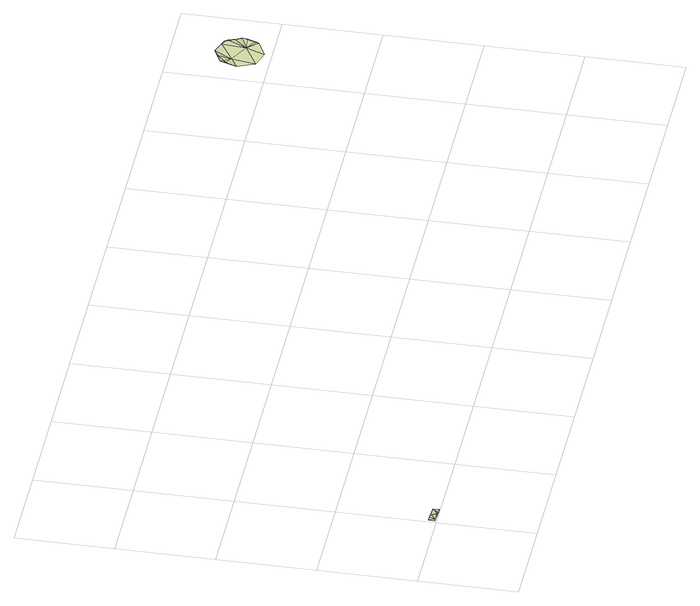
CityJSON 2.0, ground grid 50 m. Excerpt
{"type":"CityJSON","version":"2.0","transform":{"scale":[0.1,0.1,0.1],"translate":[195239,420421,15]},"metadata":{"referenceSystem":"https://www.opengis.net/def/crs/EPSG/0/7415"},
"CityObjects":{
"landuse1":{"type":"LandUse","attributes":{"3df_class":"Terrain","bgt_status":"bestaand","identificatiebagpnd":"0241100000000046","relatievehoogteligging":"0"},"geometry":[{"type":"MultiSurface","lod":"1","boundaries":[[[0,1,2]],[[3,2,4]],[[3,0,2]],[[0,3,5]],[[2,1,6]],[[7,3,8]],[[8,9,10]],[[5,3,7]],[[6,1,10]],[[2,6,10]],[[9,2,10]],[[3,4,8]],[[4,2,9]],[[8,4,9]],[[7,8,10]],[[5,7,10]]]}]},
"landuse2":{"type":"LandUse","attributes":{"3df_class":"Terrain","bgt_status":"bestaand","identificatiebagpnd":"0241100000000086","relatievehoogteligging":"0"},"geometry":[{"type":"MultiSurface","lod":"1","boundaries":[[[11,12,13]],[[14,15,16]],[[11,17,18]],[[19,20,21]],[[22,23,24]],[[12,22,13]],[[11,24,17]],[[11,25,12]],[[19,26,20]],[[16,25,11]],[[13,22,27]],[[11,13,27]],[[28,21,20]],[[15,14,28]],[[29,23,30]],[[31,32,29]],[[31,30,32]],[[33,16,32]],[[18,17,23]],[[16,33,19]],[[11,34,24]],[[29,11,18]],[[32,11,29]],[[19,33,26]],[[29,18,23]],[[31,29,30]],[[24,23,35]],[[22,24,34]],[[28,14,21]],[[15,28,20]],[[32,30,26]],[[33,32,26]],[[27,22,34]],[[11,27,34]],[[35,23,17]],[[24,35,17]],[[21,14,16]],[[19,21,16]],[[16,15,25]],[[32,16,11]]]}]}
},
"vertices":[
[8,11,9],[104,5,10],[82,7,9],[22,12,12],[68,12,9],[9,43,11],[102,7,11],[32,42,11],[52,37,11],[72,12,10],[107,38,8],
[3776,1637,4],[3741,1540,2],[3821,1582,5],[3636,1712,5],[3614,1656,2],[3671,1692,3],[3851,1672,5],[3836,1702,3],[3686,1762,5],[3646,1743,2],[3651,1727,4],[3823,1582,2],[3854,1669,2],[3846,1647,5],[3654,1568,2],[3728,1783,2],[3826,1592,5],[3636,1717,4],[3821,1737,5],[3816,1751,2],[3811,1752,5],[3786,1762,4],[3726,1782,4],[3831,1607,6],[3851,1662,5]
]}
